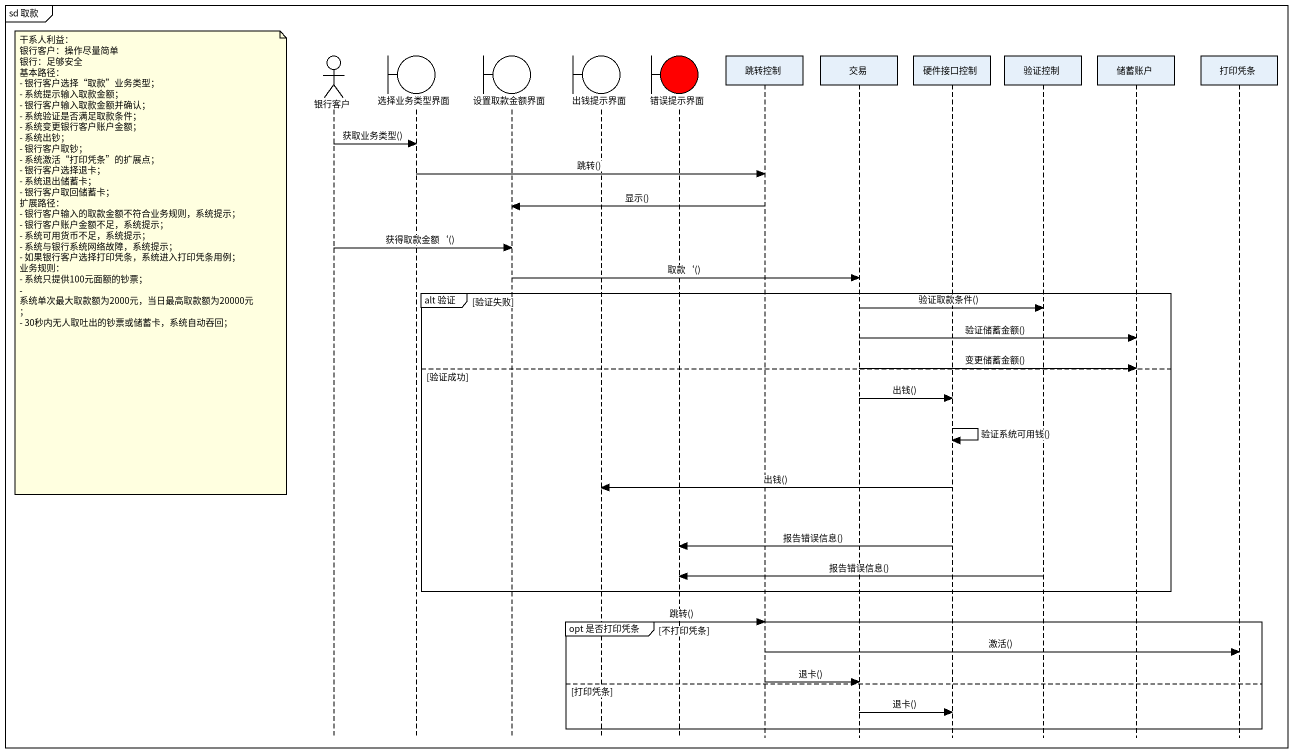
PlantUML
@startuml
mainframe sd 取款
hide footbox
actor 银行客户
boundary 选择业务类型界面
boundary 设置取款金额界面
boundary 出钱提示界面
boundary 错误提示界面 #FF0000
participant 跳转控制
participant 交易
participant 硬件接口控制
participant 验证控制
participant 储蓄账户
participant 打印凭条

银行客户 -> 选择业务类型界面 : 获取业务类型()
选择业务类型界面 -> 跳转控制 : 跳转()
跳转控制 -> 设置取款金额界面 : 显示()
银行客户 -> 设置取款金额界面 : 获得取款金额‘()
note left of 银行客户
  干系人利益：
  银行客户：操作尽量简单
  银行：足够安全
  基本路径：
  - 银行客户选择“取款”业务类型；
  - 系统提示输入取款金额；
  - 银行客户输入取款金额并确认；
  - 系统验证是否满足取款条件；
  - 系统变更银行客户账户金额；
  - 系统出钞；
  - 银行客户取钞；
  - 系统激活“打印凭条”的扩展点；
  - 银行客户选择退卡；
  - 系统退出储蓄卡；
  - 银行客户取回储蓄卡；
  扩展路径：
  - 银行客户输入的取款金额不符合业务规则，系统提示；
  - 银行客户账户金额不足，系统提示；
  - 系统可用货币不足，系统提示；
  - 系统与银行系统网络故障，系统提示；
  - 如果银行客户选择打印凭条，系统进入打印凭条用例；
  业务规则：
  - 系统只提供100元面额的钞票；
  - 系统单次最大取款额为2000元，当日最高取款额为20000元；
  - 30秒内无人取吐出的钞票或储蓄卡，系统自动吞回；
end note
设置取款金额界面 -> 交易 : 取款‘()
group alt 验证 [验证失败]
  交易 -> 验证控制 : 验证取款条件()
  交易 -> 储蓄账户 : 验证储蓄金额()
  交易 -> 储蓄账户 : 变更储蓄金额()
else 验证成功
  交易 -> 硬件接口控制 : 出钱()
  硬件接口控制 -> 硬件接口控制 : 验证系统可用钱()
  硬件接口控制 -> 出钱提示界面 : 出钱()
  硬件接口控制 -> 错误提示界面 : 报告错误信息()
  验证控制 -> 错误提示界面 : 报告错误信息()
end
group opt 是否打印凭条 [不打印凭条]
  出钱提示界面 -> 跳转控制 : 跳转()
  跳转控制 -> 打印凭条 : 激活()
  跳转控制 -> 交易 : 退卡()
else 打印凭条
  交易 -> 硬件接口控制 : 退卡()
end
@enduml
